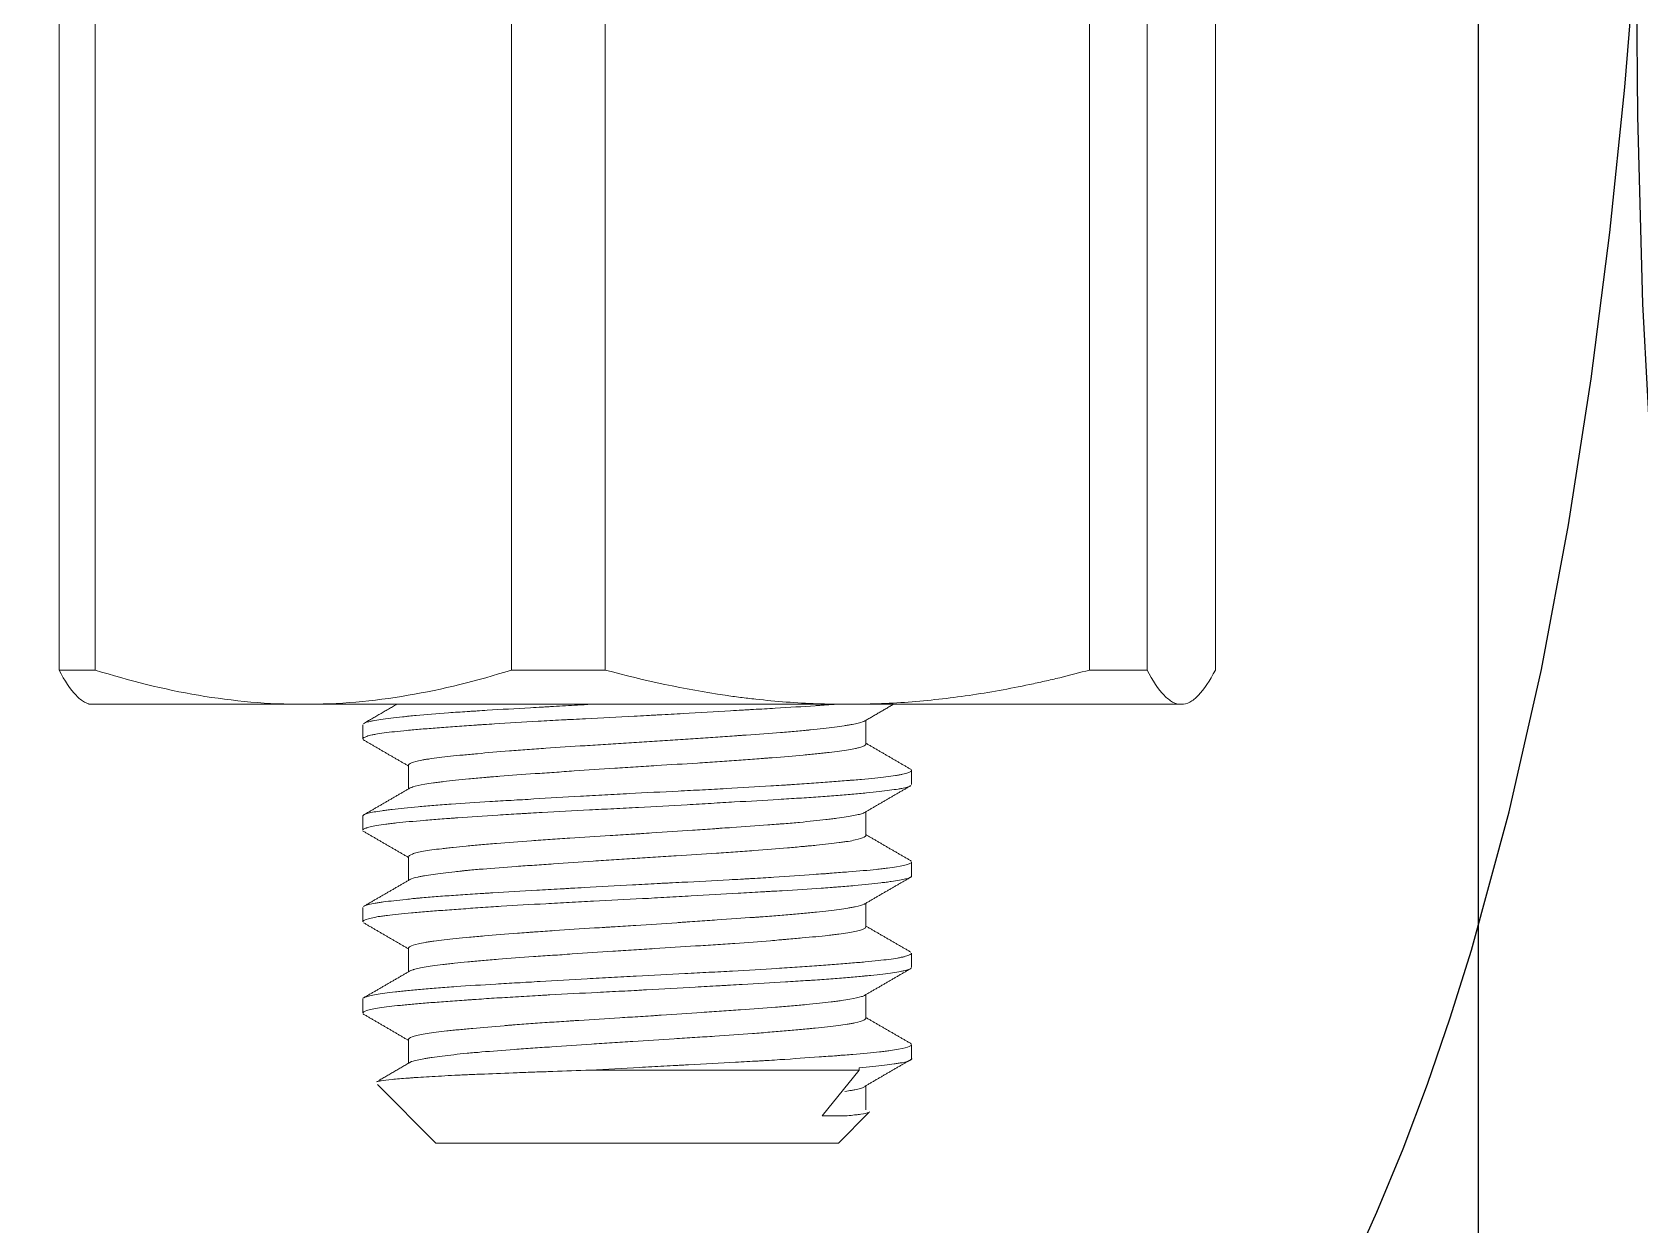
# Model space of a CAD drawing. Header units: millimetres. Extents: x 5401 to 6241, y 1473 to 2067.
# Drawn here: x 5518.83 to 5536.41, y 1649.54 to 1662.59 of the extents above; entities that cross this region are included whole.
import ezdxf

# ---------------------------------------------------------------- set-up
doc = ezdxf.new("R2010")
doc.units = ezdxf.units.MM
doc.linetypes.add('CENTERX2', pattern=[101.6, 63.5, -12.7, 12.7, -12.7])
doc.layers.add('CENTER', color=1, linetype='CENTERX2')

msp = doc.modelspace()

# ---------------------------------------------------------------- linework, layer by layer
for p, q in [((5534.647, 1637.262), (5534.647, 1702.237)), ((5534.647, 1613.237), (5534.647, 1652.812))]:
    msp.add_line(p, q)
at = {"color": 7, "linetype": 'Continuous', "lineweight": 18}
for p, q in [((5519.125, 1655.612), (5519.125, 1674.861)), ((5519.521, 1655.612), (5519.521, 1674.861)), ((5524.072, 1655.612), (5524.072, 1674.861)), ((5525.097, 1655.612), (5525.097, 1674.861)), ((5530.395, 1655.612), (5530.395, 1674.861)), ((5531.023, 1655.612), (5531.023, 1674.861)), ((5531.77, 1655.612), (5531.77, 1674.861)), ((5519.521, 1655.612), (5519.125, 1655.612)), ((5525.097, 1655.612), (5524.072, 1655.612)), ((5531.023, 1655.612), (5530.395, 1655.612)), ((5519.447, 1655.237), (5521.797, 1655.237)), ((5521.797, 1655.237), (5527.746, 1655.237)), ((5527.746, 1655.237), (5531.396, 1655.237)), ((5522.447, 1655.014), (5522.447, 1654.859)), ((5527.947, 1654.803), (5527.947, 1655.061)), ((5522.947, 1654.57), (5522.947, 1654.312)), ((5528.447, 1654.359), (5528.447, 1654.515)), ((5522.447, 1654.014), (5522.447, 1653.859)), ((5527.947, 1653.803), (5527.947, 1654.061)), ((5522.947, 1653.57), (5522.947, 1653.312)), ((5528.447, 1653.359), (5528.447, 1653.514)), ((5522.447, 1653.015), (5522.447, 1652.859)), ((5527.947, 1652.803), (5527.947, 1653.061)), ((5522.947, 1652.57), (5522.947, 1652.312)), ((5528.447, 1652.359), (5528.447, 1652.515)), ((5527.947, 1651.804), (5527.947, 1652.061)), ((5522.447, 1652.014), (5522.447, 1651.859)), ((5522.947, 1651.57), (5522.947, 1651.312)), ((5528.447, 1651.359), (5528.447, 1651.514)), ((5524.937, 1651.237), (5527.875, 1651.237)), ((5527.875, 1651.237), (5527.471, 1650.737)), ((5527.875, 1651.26), (5527.875, 1651.237)), ((5522.606, 1651.079), (5523.247, 1650.437)), ((5527.947, 1650.803), (5527.947, 1651.065)), ((5527.742, 1650.737), (5527.471, 1650.737)), ((5527.647, 1650.437), (5527.981, 1650.771)), ((5523.247, 1650.437), (5527.647, 1650.437))]:
    msp.add_line(p, q, dxfattribs=at)
for points, knots in [([(5519.125, 1655.612), (5519.187, 1655.494), (5519.249, 1655.4), (5519.342, 1655.303), (5519.373, 1655.278), (5519.436, 1655.245), (5519.467, 1655.237), (5519.499, 1655.237)], [0, 0, 0, 0, 0.5, 0.5, 0.75, 0.75, 1, 1, 1, 1]), ([(5521.797, 1655.237), (5521.606, 1655.237), (5521.415, 1655.245), (5521.031, 1655.279), (5520.84, 1655.303), (5520.27, 1655.4), (5519.894, 1655.495), (5519.521, 1655.612)], [0, 0, 0, 0, 0.25, 0.25, 0.5, 0.5, 1, 1, 1, 1]), ([(5524.072, 1655.612), (5523.697, 1655.494), (5523.321, 1655.4), (5522.752, 1655.303), (5522.562, 1655.278), (5522.18, 1655.245), (5521.989, 1655.237), (5521.797, 1655.237)], [0, 0, 0, 0, 0.5, 0.5, 0.75, 0.75, 1, 1, 1, 1]), ([(5527.746, 1655.237), (5527.523, 1655.237), (5527.301, 1655.245), (5526.966, 1655.27), (5526.855, 1655.281), (5526.687, 1655.299), (5526.631, 1655.306), (5526.52, 1655.32), (5526.019, 1655.389), (5525.528, 1655.496), (5525.097, 1655.612)], [0, 0, 0, 0, 0.25, 0.25, 0.375, 0.375, 0.4375, 0.4375, 0.5, 1, 1, 1, 1]), ([(5530.395, 1655.612), (5530.286, 1655.583), (5530.123, 1655.541), (5529.958, 1655.502), (5529.848, 1655.478), (5529.793, 1655.465), (5529.518, 1655.407), (5529.297, 1655.367), (5528.855, 1655.303), (5528.634, 1655.278), (5528.19, 1655.245), (5527.968, 1655.237), (5527.746, 1655.237)], [0, 0, 0, 0, 0.125, 0.1875, 0.1875, 0.25, 0.25, 0.5, 0.5, 0.75, 0.75, 1, 1, 1, 1]), ([(5531.396, 1655.237), (5531.365, 1655.237), (5531.334, 1655.245), (5531.271, 1655.279), (5531.24, 1655.303), (5531.146, 1655.4), (5531.084, 1655.495), (5531.023, 1655.612)], [0, 0, 0, 0, 0.25, 0.25, 0.5, 0.5, 1, 1, 1, 1]), ([(5531.77, 1655.612), (5531.708, 1655.494), (5531.646, 1655.4), (5531.553, 1655.303), (5531.522, 1655.278), (5531.459, 1655.245), (5531.428, 1655.237), (5531.396, 1655.237)], [0, 0, 0, 0, 0.5, 0.5, 0.75, 0.75, 1, 1, 1, 1]), ([(5527.61, 1655.237), (5527.603, 1655.237), (5527.597, 1655.236), (5527.559, 1655.233), (5527.527, 1655.231), (5527.477, 1655.227), (5527.461, 1655.226), (5527.427, 1655.224), (5527.41, 1655.223), (5527.256, 1655.212), (5527.11, 1655.203), (5526.879, 1655.19), (5526.8, 1655.185), (5526.698, 1655.179), (5526.677, 1655.178), (5526.636, 1655.176), (5526.615, 1655.174), (5526.553, 1655.171), (5526.511, 1655.168), (5526.3, 1655.156), (5526.128, 1655.146), (5525.863, 1655.131), (5525.774, 1655.126), (5525.662, 1655.12), (5525.639, 1655.119), (5525.594, 1655.116), (5525.527, 1655.113), (5525.46, 1655.109), (5525.236, 1655.097), (5525.058, 1655.088), (5524.839, 1655.077), (5524.773, 1655.074), (5524.708, 1655.07), (5524.664, 1655.068), (5524.642, 1655.067), (5524.534, 1655.061), (5524.449, 1655.057), (5524.199, 1655.043), (5524.039, 1655.033), (5523.847, 1655.021), (5523.809, 1655.018), (5523.753, 1655.014), (5523.735, 1655.013), (5523.698, 1655.011), (5523.607, 1655.004), (5523.52, 1654.998), (5523.387, 1654.988), (5523.323, 1654.984), (5523.2, 1654.974), (5523.142, 1654.97), (5523.059, 1654.963), (5523.032, 1654.961), (5522.979, 1654.956), (5522.954, 1654.954), (5522.881, 1654.947), (5522.836, 1654.942), (5522.711, 1654.929), (5522.642, 1654.919), (5522.574, 1654.907), (5522.561, 1654.904), (5522.538, 1654.899), (5522.527, 1654.897), (5522.498, 1654.889), (5522.468, 1654.879), (5522.453, 1654.87), (5522.446, 1654.86), (5522.447, 1654.855), (5522.454, 1654.848), (5522.458, 1654.845), (5522.463, 1654.843)], [0, 0, 0, 0, 0.003762, 0.003762, 0.021846, 0.021846, 0.030888, 0.030888, 0.039931, 0.039931, 0.112269, 0.112269, 0.148438, 0.148438, 0.15748, 0.15748, 0.166522, 0.166522, 0.184607, 0.184607, 0.256945, 0.256945, 0.293114, 0.293114, 0.302156, 0.302156, 0.311198, 0.329283, 0.329283, 0.401621, 0.401621, 0.419705, 0.428747, 0.428747, 0.43779, 0.43779, 0.473959, 0.473959, 0.546297, 0.546297, 0.564381, 0.564381, 0.573423, 0.573423, 0.582466, 0.618635, 0.618635, 0.654804, 0.654804, 0.690973, 0.690973, 0.709057, 0.709057, 0.727142, 0.727142, 0.763311, 0.763311, 0.835649, 0.835649, 0.853733, 0.853733, 0.871818, 0.871818, 0.907987, 0.944156, 0.944156, 0.980325, 0.980325, 1, 1, 1, 1]), ([(5522.461, 1655.03), (5522.461, 1655.03), (5522.47, 1655.034), (5522.483, 1655.039), (5522.507, 1655.046), (5522.517, 1655.048), (5522.532, 1655.051), (5522.538, 1655.053), (5522.549, 1655.055), (5522.555, 1655.056), (5522.61, 1655.066), (5522.674, 1655.076), (5522.791, 1655.09), (5522.834, 1655.095), (5522.893, 1655.101), (5522.904, 1655.102), (5522.929, 1655.105), (5522.941, 1655.106), (5522.979, 1655.11), (5523.004, 1655.112), (5523.137, 1655.125), (5523.255, 1655.135), (5523.45, 1655.149), (5523.518, 1655.153), (5523.607, 1655.159), (5523.625, 1655.16), (5523.661, 1655.162), (5523.715, 1655.166), (5523.771, 1655.169), (5523.958, 1655.181), (5524.116, 1655.19), (5524.322, 1655.202), (5524.384, 1655.205), (5524.448, 1655.209), (5524.49, 1655.211), (5524.512, 1655.212), (5524.619, 1655.219), (5524.706, 1655.224), (5524.844, 1655.231), (5524.894, 1655.234), (5524.945, 1655.237)], [0, 0, 0, 0, 0.001094, 0.069625, 0.069625, 0.103891, 0.103891, 0.121023, 0.121023, 0.138156, 0.138156, 0.275218, 0.275218, 0.343748, 0.343748, 0.360881, 0.360881, 0.378014, 0.378014, 0.412279, 0.412279, 0.549341, 0.549341, 0.617872, 0.617872, 0.635004, 0.635004, 0.652137, 0.686403, 0.686403, 0.823464, 0.823464, 0.85773, 0.874862, 0.874862, 0.891995, 0.891995, 0.960526, 0.960526, 1, 1, 1, 1]), ([(5527.937, 1655.055), (5527.931, 1655.051), (5527.923, 1655.048), (5527.888, 1655.035), (5527.849, 1655.026), (5527.785, 1655.014), (5527.771, 1655.011), (5527.749, 1655.008), (5527.741, 1655.007), (5527.726, 1655.004), (5527.718, 1655.003), (5527.678, 1654.997), (5527.643, 1654.992), (5527.528, 1654.977), (5527.441, 1654.967), (5527.329, 1654.956), (5527.317, 1654.955), (5527.291, 1654.952), (5527.278, 1654.951), (5527.239, 1654.947), (5527.212, 1654.945), (5527.13, 1654.938), (5527.074, 1654.933), (5526.898, 1654.919), (5526.772, 1654.91), (5526.622, 1654.899), (5526.605, 1654.898), (5526.571, 1654.896), (5526.52, 1654.892), (5526.468, 1654.889), (5526.364, 1654.881), (5526.223, 1654.872), (5526.078, 1654.862), (5525.967, 1654.854), (5525.93, 1654.852), (5525.855, 1654.847), (5525.817, 1654.844), (5525.704, 1654.837), (5525.629, 1654.832), (5525.478, 1654.822), (5525.403, 1654.817), (5525.252, 1654.808), (5525.177, 1654.803), (5525.065, 1654.796), (5525.027, 1654.794), (5524.952, 1654.789), (5524.915, 1654.787), (5524.73, 1654.775), (5524.587, 1654.766), (5524.38, 1654.751), (5524.312, 1654.747), (5524.212, 1654.739), (5524.179, 1654.737), (5524.114, 1654.732), (5524.082, 1654.729), (5523.925, 1654.717), (5523.808, 1654.707), (5523.646, 1654.692), (5523.594, 1654.687), (5523.495, 1654.678), (5523.449, 1654.673), (5523.318, 1654.659), (5523.243, 1654.65), (5523.163, 1654.638), (5523.148, 1654.636), (5523.119, 1654.631), (5523.106, 1654.629), (5523.067, 1654.621), (5523.045, 1654.616), (5522.989, 1654.601), (5522.964, 1654.591), (5522.951, 1654.579), (5522.949, 1654.576), (5522.948, 1654.573), (5522.948, 1654.572), (5522.947, 1654.571)], [0, 0, 0, 0, 0.02433, 0.02433, 0.083967, 0.083967, 0.098877, 0.098877, 0.106331, 0.106331, 0.113786, 0.113786, 0.143605, 0.143605, 0.203242, 0.203242, 0.210696, 0.210696, 0.218151, 0.218151, 0.23306, 0.23306, 0.262879, 0.262879, 0.322516, 0.322516, 0.329971, 0.329971, 0.337426, 0.352335, 0.352335, 0.382154, 0.411972, 0.411972, 0.426882, 0.426882, 0.441791, 0.441791, 0.47161, 0.47161, 0.501428, 0.501428, 0.531247, 0.531247, 0.546156, 0.546156, 0.561065, 0.561065, 0.620703, 0.620703, 0.650521, 0.650521, 0.665431, 0.665431, 0.68034, 0.68034, 0.739977, 0.739977, 0.769796, 0.769796, 0.799614, 0.799614, 0.859252, 0.859252, 0.874161, 0.874161, 0.88907, 0.88907, 0.918889, 0.918889, 0.978526, 0.978526, 0.993436, 0.993436, 1, 1, 1, 1]), ([(5522.962, 1654.321), (5522.966, 1654.323), (5522.971, 1654.325), (5522.979, 1654.328), (5522.982, 1654.329), (5522.989, 1654.332), (5522.992, 1654.333), (5523.026, 1654.343), (5523.069, 1654.353), (5523.153, 1654.367), (5523.192, 1654.373), (5523.236, 1654.379), (5523.254, 1654.382), (5523.264, 1654.383), (5523.292, 1654.387), (5523.312, 1654.389), (5523.413, 1654.402), (5523.505, 1654.412), (5523.658, 1654.426), (5523.712, 1654.431), (5523.783, 1654.437), (5523.798, 1654.438), (5523.827, 1654.441), (5523.87, 1654.444), (5523.915, 1654.448), (5524.067, 1654.46), (5524.195, 1654.469), (5524.365, 1654.481), (5524.4, 1654.483), (5524.469, 1654.488), (5524.505, 1654.49), (5524.612, 1654.498), (5524.684, 1654.503), (5524.902, 1654.517), (5525.05, 1654.528), (5525.24, 1654.54), (5525.278, 1654.543), (5525.354, 1654.548), (5525.393, 1654.55), (5525.507, 1654.557), (5525.583, 1654.562), (5525.809, 1654.576), (5525.958, 1654.585), (5526.142, 1654.597), (5526.179, 1654.599), (5526.252, 1654.604), (5526.288, 1654.606), (5526.394, 1654.614), (5526.533, 1654.623), (5526.667, 1654.633), (5526.764, 1654.64), (5526.812, 1654.644), (5526.86, 1654.648), (5526.891, 1654.651), (5526.907, 1654.652), (5527.046, 1654.663), (5527.159, 1654.673), (5527.315, 1654.687), (5527.365, 1654.692), (5527.435, 1654.699), (5527.458, 1654.701), (5527.492, 1654.705), (5527.503, 1654.706), (5527.524, 1654.708), (5527.535, 1654.71), (5527.628, 1654.72), (5527.699, 1654.73), (5527.786, 1654.744), (5527.818, 1654.75), (5527.845, 1654.756), (5527.856, 1654.759), (5527.861, 1654.76), (5527.875, 1654.764), (5527.884, 1654.766), (5527.924, 1654.779), (5527.942, 1654.789), (5527.947, 1654.801), (5527.948, 1654.803), (5527.947, 1654.805)], [0, 0, 0, 0, 0.013796, 0.013796, 0.021293, 0.021293, 0.028791, 0.028791, 0.088772, 0.088772, 0.118762, 0.12626, 0.12626, 0.133758, 0.133758, 0.148753, 0.148753, 0.208734, 0.208734, 0.238724, 0.238724, 0.246222, 0.246222, 0.253719, 0.268714, 0.268714, 0.328695, 0.328695, 0.343691, 0.343691, 0.358686, 0.358686, 0.388676, 0.388676, 0.448657, 0.448657, 0.463652, 0.463652, 0.478648, 0.478648, 0.508638, 0.508638, 0.568619, 0.568619, 0.583614, 0.583614, 0.598609, 0.598609, 0.6286, 0.65859, 0.65859, 0.673585, 0.681083, 0.681083, 0.688581, 0.688581, 0.748561, 0.748561, 0.778552, 0.778552, 0.793547, 0.793547, 0.801045, 0.801045, 0.808542, 0.808542, 0.868523, 0.868523, 0.898514, 0.906011, 0.906011, 0.913509, 0.913509, 0.928504, 0.928504, 0.988485, 0.988485, 1, 1, 1, 1]), ([(5522.447, 1654.015), (5522.448, 1654.016), (5522.448, 1654.017), (5522.449, 1654.02), (5522.452, 1654.024), (5522.457, 1654.027), (5522.461, 1654.03), (5522.463, 1654.031), (5522.485, 1654.041), (5522.52, 1654.05), (5522.596, 1654.064), (5522.625, 1654.068), (5522.675, 1654.075), (5522.693, 1654.078), (5522.729, 1654.082), (5522.749, 1654.085), (5522.85, 1654.097), (5522.945, 1654.107), (5523.106, 1654.122), (5523.163, 1654.127), (5523.253, 1654.134), (5523.285, 1654.136), (5523.348, 1654.141), (5523.381, 1654.144), (5523.546, 1654.155), (5523.687, 1654.164), (5523.913, 1654.178), (5523.991, 1654.182), (5524.111, 1654.189), (5524.152, 1654.192), (5524.234, 1654.196), (5524.275, 1654.199), (5524.482, 1654.211), (5524.653, 1654.221), (5524.915, 1654.236), (5525.004, 1654.241), (5525.183, 1654.251), (5525.273, 1654.256), (5525.541, 1654.27), (5525.719, 1654.279), (5525.941, 1654.29), (5525.985, 1654.293), (5526.073, 1654.297), (5526.118, 1654.299), (5526.249, 1654.306), (5526.335, 1654.311), (5526.589, 1654.325), (5526.752, 1654.334), (5526.948, 1654.346), (5526.986, 1654.349), (5527.044, 1654.353), (5527.063, 1654.354), (5527.101, 1654.356), (5527.195, 1654.363), (5527.356, 1654.374), (5527.488, 1654.384), (5527.615, 1654.393), (5527.676, 1654.398), (5527.749, 1654.403), (5527.764, 1654.405), (5527.792, 1654.407), (5527.806, 1654.408), (5527.848, 1654.411), (5527.874, 1654.414), (5527.952, 1654.421), (5528, 1654.425), (5528.134, 1654.439), (5528.209, 1654.448), (5528.278, 1654.459), (5528.285, 1654.46), (5528.3, 1654.463), (5528.32, 1654.466), (5528.339, 1654.47), (5528.373, 1654.478), (5528.41, 1654.488), (5528.432, 1654.498), (5528.442, 1654.505), (5528.446, 1654.509), (5528.447, 1654.512), (5528.448, 1654.515), (5528.448, 1654.516), (5528.446, 1654.522), (5528.44, 1654.527), (5528.43, 1654.532)], [0, 0, 0, 0, 0.005079, 0.005079, 0.018882, 0.025783, 0.025783, 0.032685, 0.032685, 0.087897, 0.087897, 0.115503, 0.115503, 0.129306, 0.129306, 0.143109, 0.143109, 0.198321, 0.198321, 0.225927, 0.225927, 0.23973, 0.23973, 0.253533, 0.253533, 0.308745, 0.308745, 0.336351, 0.336351, 0.350154, 0.350154, 0.363957, 0.363957, 0.419169, 0.419169, 0.446775, 0.446775, 0.474381, 0.474381, 0.529593, 0.529593, 0.543396, 0.543396, 0.557199, 0.557199, 0.584805, 0.584805, 0.640018, 0.640018, 0.653821, 0.653821, 0.660722, 0.660722, 0.667624, 0.69523, 0.722836, 0.722836, 0.750442, 0.750442, 0.757343, 0.757343, 0.764245, 0.764245, 0.778048, 0.778048, 0.805654, 0.805654, 0.860866, 0.860866, 0.867767, 0.867767, 0.874669, 0.888472, 0.888472, 0.916078, 0.943684, 0.943684, 0.957487, 0.964388, 0.964388, 0.97129, 0.97129, 1, 1, 1, 1]), ([(5528.434, 1654.344), (5528.431, 1654.342), (5528.416, 1654.335), (5528.393, 1654.329), (5528.363, 1654.322), (5528.352, 1654.32), (5528.328, 1654.315), (5528.315, 1654.313), (5528.246, 1654.301), (5528.176, 1654.292), (5528.05, 1654.277), (5528.004, 1654.273), (5527.93, 1654.265), (5527.904, 1654.263), (5527.851, 1654.258), (5527.824, 1654.255), (5527.74, 1654.248), (5527.682, 1654.243), (5527.559, 1654.233), (5527.494, 1654.228), (5527.36, 1654.219), (5527.291, 1654.215), (5527.181, 1654.208), (5527.144, 1654.206), (5527.069, 1654.201), (5527.031, 1654.199), (5526.839, 1654.187), (5526.679, 1654.178), (5526.428, 1654.164), (5526.343, 1654.159), (5526.212, 1654.151), (5526.169, 1654.149), (5526.081, 1654.144), (5526.037, 1654.141), (5525.817, 1654.129), (5525.64, 1654.119), (5525.416, 1654.107), (5525.371, 1654.104), (5525.281, 1654.1), (5525.236, 1654.097), (5525.101, 1654.091), (5525.013, 1654.086), (5524.749, 1654.073), (5524.577, 1654.064), (5524.366, 1654.052), (5524.324, 1654.05), (5524.262, 1654.046), (5524.241, 1654.045), (5524.2, 1654.042), (5524.098, 1654.036), (5523.999, 1654.03), (5523.769, 1654.016), (5523.624, 1654.006), (5523.47, 1653.995), (5523.453, 1653.993), (5523.42, 1653.991), (5523.403, 1653.99), (5523.354, 1653.986), (5523.322, 1653.984), (5523.229, 1653.977), (5523.17, 1653.972), (5523.002, 1653.958), (5522.902, 1653.949), (5522.805, 1653.939), (5522.794, 1653.938), (5522.773, 1653.935), (5522.743, 1653.932), (5522.715, 1653.928), (5522.661, 1653.921), (5522.597, 1653.912), (5522.548, 1653.902), (5522.518, 1653.894), (5522.504, 1653.891), (5522.492, 1653.887), (5522.484, 1653.884), (5522.481, 1653.883), (5522.465, 1653.877), (5522.456, 1653.872), (5522.449, 1653.864), (5522.448, 1653.862), (5522.448, 1653.859)], [0, 0, 0, 0, 0.013183, 0.042608, 0.042608, 0.057321, 0.057321, 0.072034, 0.072034, 0.130885, 0.130885, 0.160311, 0.160311, 0.175023, 0.175023, 0.189736, 0.189736, 0.219162, 0.219162, 0.248587, 0.248587, 0.278013, 0.278013, 0.292726, 0.292726, 0.307438, 0.307438, 0.36629, 0.36629, 0.395715, 0.395715, 0.410428, 0.410428, 0.425141, 0.425141, 0.483992, 0.483992, 0.498705, 0.498705, 0.513418, 0.513418, 0.542843, 0.542843, 0.601694, 0.601694, 0.616407, 0.616407, 0.623763, 0.623763, 0.63112, 0.660545, 0.660545, 0.719397, 0.719397, 0.726753, 0.726753, 0.734109, 0.734109, 0.748822, 0.748822, 0.778248, 0.778248, 0.837099, 0.837099, 0.844455, 0.844455, 0.851812, 0.866524, 0.866524, 0.89595, 0.925376, 0.925376, 0.940088, 0.947445, 0.947445, 0.954801, 0.954801, 0.984227, 0.984227, 1, 1, 1, 1]), ([(5527.932, 1654.052), (5527.929, 1654.051), (5527.925, 1654.049), (5527.916, 1654.045), (5527.909, 1654.043), (5527.895, 1654.038), (5527.887, 1654.036), (5527.842, 1654.024), (5527.793, 1654.015), (5527.702, 1654), (5527.668, 1653.995), (5527.612, 1653.988), (5527.593, 1653.986), (5527.553, 1653.981), (5527.532, 1653.978), (5527.425, 1653.966), (5527.329, 1653.956), (5527.17, 1653.941), (5527.114, 1653.936), (5527.041, 1653.93), (5527.027, 1653.929), (5526.997, 1653.927), (5526.952, 1653.923), (5526.906, 1653.92), (5526.751, 1653.908), (5526.62, 1653.899), (5526.448, 1653.887), (5526.396, 1653.884), (5526.343, 1653.88), (5526.307, 1653.877), (5526.289, 1653.876), (5526.199, 1653.87), (5526.126, 1653.865), (5525.907, 1653.85), (5525.758, 1653.84), (5525.569, 1653.828), (5525.531, 1653.825), (5525.474, 1653.822), (5525.455, 1653.82), (5525.417, 1653.818), (5525.398, 1653.817), (5525.303, 1653.811), (5525.228, 1653.806), (5525.003, 1653.792), (5524.856, 1653.783), (5524.674, 1653.771), (5524.638, 1653.769), (5524.566, 1653.764), (5524.531, 1653.762), (5524.426, 1653.755), (5524.357, 1653.75), (5524.157, 1653.735), (5524.03, 1653.725), (5523.88, 1653.713), (5523.85, 1653.71), (5523.793, 1653.705), (5523.764, 1653.703), (5523.682, 1653.695), (5523.629, 1653.691), (5523.529, 1653.681), (5523.482, 1653.677), (5523.414, 1653.67), (5523.392, 1653.667), (5523.35, 1653.663), (5523.329, 1653.66), (5523.231, 1653.649), (5523.165, 1653.639), (5523.084, 1653.625), (5523.061, 1653.62), (5523.03, 1653.612), (5523.021, 1653.61), (5523.003, 1653.605), (5522.996, 1653.602), (5522.962, 1653.59), (5522.948, 1653.58), (5522.947, 1653.57)], [0, 0, 0, 0, 0.011275, 0.011275, 0.026271, 0.026271, 0.041266, 0.041266, 0.101247, 0.101247, 0.131237, 0.131237, 0.146232, 0.146232, 0.161227, 0.161227, 0.221208, 0.221208, 0.251199, 0.251199, 0.258696, 0.258696, 0.266194, 0.281189, 0.281189, 0.34117, 0.34117, 0.356165, 0.363663, 0.363663, 0.37116, 0.37116, 0.401151, 0.401151, 0.461131, 0.461131, 0.476127, 0.476127, 0.483624, 0.483624, 0.491122, 0.491122, 0.521112, 0.521112, 0.581093, 0.581093, 0.596088, 0.596088, 0.611083, 0.611083, 0.641074, 0.641074, 0.701055, 0.701055, 0.71605, 0.71605, 0.731045, 0.731045, 0.761035, 0.761035, 0.791026, 0.791026, 0.806021, 0.806021, 0.821016, 0.821016, 0.880997, 0.880997, 0.910987, 0.910987, 0.925983, 0.925983, 0.940978, 0.940978, 1, 1, 1, 1]), ([(5522.965, 1653.322), (5522.981, 1653.331), (5523.009, 1653.339), (5523.058, 1653.35), (5523.075, 1653.353), (5523.095, 1653.357), (5523.108, 1653.359), (5523.115, 1653.36), (5523.15, 1653.366), (5523.181, 1653.371), (5523.283, 1653.386), (5523.363, 1653.396), (5523.478, 1653.408), (5523.502, 1653.411), (5523.538, 1653.415), (5523.551, 1653.416), (5523.576, 1653.419), (5523.589, 1653.42), (5523.653, 1653.426), (5523.706, 1653.431), (5523.874, 1653.445), (5523.995, 1653.454), (5524.157, 1653.466), (5524.19, 1653.468), (5524.256, 1653.473), (5524.29, 1653.475), (5524.392, 1653.482), (5524.461, 1653.487), (5524.672, 1653.502), (5524.817, 1653.512), (5525.043, 1653.527), (5525.118, 1653.532), (5525.269, 1653.542), (5525.344, 1653.547), (5525.496, 1653.557), (5525.571, 1653.561), (5525.685, 1653.569), (5525.723, 1653.571), (5525.799, 1653.576), (5525.837, 1653.578), (5526.025, 1653.589), (5526.171, 1653.599), (5526.384, 1653.613), (5526.454, 1653.618), (5526.557, 1653.625), (5526.591, 1653.627), (5526.659, 1653.632), (5526.692, 1653.635), (5526.855, 1653.647), (5526.978, 1653.657), (5527.149, 1653.672), (5527.204, 1653.677), (5527.27, 1653.683), (5527.283, 1653.684), (5527.309, 1653.687), (5527.347, 1653.69), (5527.383, 1653.694), (5527.501, 1653.706), (5527.584, 1653.715), (5527.673, 1653.727), (5527.698, 1653.73), (5527.722, 1653.734), (5527.738, 1653.736), (5527.746, 1653.737), (5527.783, 1653.743), (5527.809, 1653.748), (5527.877, 1653.763), (5527.909, 1653.773), (5527.933, 1653.786), (5527.937, 1653.788), (5527.943, 1653.793), (5527.945, 1653.796), (5527.947, 1653.8), (5527.948, 1653.802), (5527.947, 1653.804)], [0, 0, 0, 0, 0.054913, 0.054913, 0.069966, 0.077492, 0.077492, 0.085019, 0.085019, 0.115125, 0.115125, 0.175337, 0.175337, 0.190389, 0.190389, 0.197916, 0.197916, 0.205442, 0.205442, 0.235548, 0.235548, 0.29576, 0.29576, 0.310813, 0.310813, 0.325866, 0.325866, 0.355972, 0.355972, 0.416184, 0.416184, 0.44629, 0.44629, 0.476396, 0.476396, 0.506502, 0.506502, 0.521555, 0.521555, 0.536608, 0.536608, 0.59682, 0.59682, 0.626926, 0.626926, 0.641979, 0.641979, 0.657031, 0.657031, 0.717243, 0.717243, 0.747349, 0.747349, 0.754876, 0.754876, 0.762402, 0.777455, 0.777455, 0.837667, 0.837667, 0.85272, 0.860247, 0.860247, 0.867773, 0.867773, 0.897879, 0.897879, 0.958091, 0.958091, 0.973144, 0.973144, 0.988197, 0.988197, 1, 1, 1, 1]), ([(5522.464, 1653.031), (5522.466, 1653.032), (5522.468, 1653.033), (5522.491, 1653.043), (5522.528, 1653.052), (5522.595, 1653.063), (5522.609, 1653.066), (5522.64, 1653.07), (5522.656, 1653.073), (5522.707, 1653.08), (5522.782, 1653.089), (5522.872, 1653.099), (5522.944, 1653.106), (5522.982, 1653.11), (5523.021, 1653.114), (5523.048, 1653.116), (5523.062, 1653.118), (5523.131, 1653.124), (5523.189, 1653.129), (5523.31, 1653.138), (5523.374, 1653.143), (5523.506, 1653.152), (5523.575, 1653.157), (5523.683, 1653.164), (5523.72, 1653.166), (5523.776, 1653.169), (5523.794, 1653.171), (5523.832, 1653.173), (5523.851, 1653.174), (5524.024, 1653.184), (5524.183, 1653.194), (5524.432, 1653.208), (5524.517, 1653.213), (5524.625, 1653.219), (5524.647, 1653.22), (5524.69, 1653.223), (5524.712, 1653.224), (5524.778, 1653.228), (5524.822, 1653.23), (5525.042, 1653.243), (5525.219, 1653.253), (5525.487, 1653.267), (5525.577, 1653.272), (5525.689, 1653.278), (5525.712, 1653.279), (5525.757, 1653.281), (5525.824, 1653.284), (5525.891, 1653.288), (5526.112, 1653.299), (5526.284, 1653.308), (5526.495, 1653.32), (5526.558, 1653.323), (5526.62, 1653.327), (5526.662, 1653.329), (5526.682, 1653.33), (5526.785, 1653.336), (5526.865, 1653.341), (5527.097, 1653.356), (5527.243, 1653.366), (5527.415, 1653.378), (5527.448, 1653.381), (5527.498, 1653.384), (5527.515, 1653.385), (5527.547, 1653.388), (5527.627, 1653.394), (5527.702, 1653.4), (5527.873, 1653.413), (5527.974, 1653.422), (5528.084, 1653.434), (5528.106, 1653.436), (5528.146, 1653.441), (5528.166, 1653.443), (5528.221, 1653.45), (5528.254, 1653.455), (5528.341, 1653.47), (5528.384, 1653.48), (5528.419, 1653.492), (5528.425, 1653.495), (5528.435, 1653.5), (5528.439, 1653.502), (5528.446, 1653.508), (5528.448, 1653.512), (5528.447, 1653.515)], [0, 0, 0, 0, 0.005188, 0.005188, 0.06415, 0.06415, 0.078891, 0.078891, 0.093632, 0.093632, 0.123113, 0.152594, 0.152594, 0.167334, 0.174705, 0.174705, 0.182075, 0.182075, 0.211556, 0.211556, 0.241037, 0.241037, 0.270518, 0.270518, 0.285259, 0.285259, 0.292629, 0.292629, 0.299999, 0.299999, 0.358961, 0.358961, 0.388443, 0.388443, 0.395813, 0.395813, 0.403183, 0.403183, 0.417924, 0.417924, 0.476886, 0.476886, 0.506367, 0.506367, 0.513737, 0.513737, 0.521107, 0.535848, 0.535848, 0.59481, 0.59481, 0.609551, 0.616921, 0.616921, 0.624291, 0.624291, 0.653772, 0.653772, 0.712735, 0.712735, 0.727475, 0.727475, 0.734845, 0.734845, 0.742216, 0.771697, 0.771697, 0.830659, 0.830659, 0.8454, 0.8454, 0.86014, 0.86014, 0.889621, 0.889621, 0.948583, 0.948583, 0.963324, 0.963324, 0.978065, 0.978065, 1, 1, 1, 1]), ([(5528.447, 1653.359), (5528.447, 1653.357), (5528.447, 1653.355), (5528.445, 1653.352), (5528.443, 1653.349), (5528.438, 1653.346), (5528.436, 1653.345), (5528.431, 1653.342), (5528.429, 1653.341), (5528.405, 1653.331), (5528.368, 1653.322), (5528.289, 1653.308), (5528.259, 1653.304), (5528.217, 1653.298), (5528.208, 1653.297), (5528.19, 1653.294), (5528.181, 1653.293), (5528.152, 1653.289), (5528.132, 1653.287), (5528.029, 1653.275), (5527.933, 1653.265), (5527.77, 1653.25), (5527.712, 1653.245), (5527.636, 1653.239), (5527.62, 1653.238), (5527.589, 1653.235), (5527.541, 1653.232), (5527.492, 1653.228), (5527.326, 1653.217), (5527.184, 1653.208), (5526.994, 1653.196), (5526.936, 1653.193), (5526.877, 1653.19), (5526.837, 1653.187), (5526.817, 1653.186), (5526.716, 1653.18), (5526.634, 1653.175), (5526.385, 1653.161), (5526.214, 1653.151), (5525.995, 1653.139), (5525.95, 1653.136), (5525.861, 1653.131), (5525.816, 1653.129), (5525.682, 1653.121), (5525.593, 1653.116), (5525.325, 1653.102), (5525.147, 1653.093), (5524.925, 1653.082), (5524.881, 1653.079), (5524.793, 1653.075), (5524.749, 1653.073), (5524.618, 1653.066), (5524.533, 1653.061), (5524.28, 1653.047), (5524.118, 1653.038), (5523.922, 1653.026), (5523.884, 1653.023), (5523.807, 1653.018), (5523.77, 1653.016), (5523.66, 1653.008), (5523.518, 1652.998), (5523.386, 1652.988), (5523.26, 1652.979), (5523.2, 1652.974), (5523.113, 1652.967), (5523.085, 1652.965), (5523.031, 1652.961), (5523.004, 1652.958), (5522.928, 1652.952), (5522.833, 1652.942), (5522.752, 1652.933), (5522.697, 1652.926), (5522.679, 1652.924), (5522.646, 1652.919), (5522.63, 1652.917), (5522.556, 1652.904), (5522.512, 1652.894), (5522.47, 1652.879), (5522.46, 1652.874), (5522.451, 1652.867), (5522.449, 1652.865), (5522.448, 1652.861), (5522.447, 1652.86), (5522.447, 1652.859)], [0, 0, 0, 0, 0.009353, 0.009353, 0.023609, 0.023609, 0.030737, 0.030737, 0.037865, 0.037865, 0.094891, 0.094891, 0.123404, 0.123404, 0.130532, 0.130532, 0.13766, 0.13766, 0.151917, 0.151917, 0.208942, 0.208942, 0.237455, 0.237455, 0.244583, 0.244583, 0.251711, 0.265968, 0.265968, 0.322993, 0.322993, 0.337249, 0.344378, 0.344378, 0.351506, 0.351506, 0.380019, 0.380019, 0.437044, 0.437044, 0.4513, 0.4513, 0.465557, 0.465557, 0.49407, 0.49407, 0.551095, 0.551095, 0.565352, 0.565352, 0.579608, 0.579608, 0.608121, 0.608121, 0.665146, 0.665146, 0.679403, 0.679403, 0.693659, 0.693659, 0.722172, 0.750684, 0.750684, 0.779197, 0.779197, 0.793454, 0.793454, 0.80771, 0.80771, 0.836223, 0.864736, 0.864736, 0.878992, 0.878992, 0.893248, 0.893248, 0.950274, 0.950274, 0.978787, 0.978787, 0.993043, 0.993043, 1, 1, 1, 1]), ([(5527.933, 1653.053), (5527.931, 1653.052), (5527.93, 1653.051), (5527.909, 1653.041), (5527.877, 1653.032), (5527.82, 1653.02), (5527.807, 1653.018), (5527.781, 1653.013), (5527.767, 1653.011), (5527.723, 1653.004), (5527.691, 1652.999), (5527.585, 1652.984), (5527.502, 1652.974), (5527.384, 1652.962), (5527.36, 1652.959), (5527.31, 1652.954), (5527.285, 1652.952), (5527.206, 1652.944), (5527.152, 1652.94), (5527.039, 1652.93), (5526.98, 1652.926), (5526.888, 1652.919), (5526.842, 1652.915), (5526.794, 1652.912), (5526.761, 1652.909), (5526.745, 1652.908), (5526.598, 1652.898), (5526.462, 1652.888), (5526.25, 1652.874), (5526.178, 1652.869), (5526.069, 1652.861), (5526.032, 1652.859), (5525.976, 1652.855), (5525.957, 1652.854), (5525.92, 1652.851), (5525.901, 1652.85), (5525.733, 1652.838), (5525.583, 1652.828), (5525.357, 1652.814), (5525.262, 1652.808), (5525.168, 1652.802), (5525.13, 1652.8), (5525.111, 1652.799), (5525.054, 1652.795), (5525.017, 1652.793), (5524.831, 1652.782), (5524.686, 1652.772), (5524.475, 1652.758), (5524.406, 1652.753), (5524.32, 1652.747), (5524.303, 1652.746), (5524.27, 1652.743), (5524.219, 1652.74), (5524.17, 1652.736), (5524.009, 1652.724), (5523.889, 1652.714), (5523.748, 1652.701), (5523.721, 1652.699), (5523.666, 1652.694), (5523.64, 1652.692), (5523.562, 1652.684), (5523.513, 1652.68), (5523.375, 1652.666), (5523.294, 1652.657), (5523.208, 1652.645), (5523.191, 1652.643), (5523.159, 1652.638), (5523.144, 1652.635), (5523.101, 1652.628), (5523.076, 1652.623), (5523.011, 1652.608), (5522.98, 1652.598), (5522.959, 1652.586), (5522.956, 1652.583), (5522.951, 1652.578), (5522.949, 1652.576), (5522.948, 1652.572), (5522.947, 1652.571), (5522.947, 1652.57)], [0, 0, 0, 0, 0.005745, 0.005745, 0.065611, 0.065611, 0.080577, 0.080577, 0.095543, 0.095543, 0.125476, 0.125476, 0.185342, 0.185342, 0.200308, 0.200308, 0.215275, 0.215275, 0.245208, 0.245208, 0.275141, 0.275141, 0.290107, 0.29759, 0.29759, 0.305073, 0.305073, 0.364939, 0.364939, 0.394872, 0.394872, 0.409838, 0.409838, 0.417322, 0.417322, 0.424805, 0.424805, 0.484671, 0.484671, 0.514603, 0.522087, 0.522087, 0.52957, 0.52957, 0.544536, 0.544536, 0.604402, 0.604402, 0.634335, 0.634335, 0.641818, 0.641818, 0.649301, 0.664268, 0.664268, 0.724133, 0.724133, 0.7391, 0.7391, 0.754066, 0.754066, 0.783999, 0.783999, 0.843865, 0.843865, 0.858831, 0.858831, 0.873798, 0.873798, 0.903731, 0.903731, 0.963596, 0.963596, 0.978563, 0.978563, 0.993529, 0.993529, 1, 1, 1, 1]), ([(5522.959, 1652.319), (5522.967, 1652.324), (5522.978, 1652.328), (5522.996, 1652.334), (5522.999, 1652.335), (5523.007, 1652.337), (5523.012, 1652.339), (5523.025, 1652.342), (5523.035, 1652.345), (5523.066, 1652.352), (5523.091, 1652.356), (5523.173, 1652.37), (5523.24, 1652.38), (5523.331, 1652.392), (5523.341, 1652.393), (5523.362, 1652.395), (5523.394, 1652.399), (5523.427, 1652.403), (5523.495, 1652.41), (5523.544, 1652.415), (5523.645, 1652.425), (5523.698, 1652.43), (5523.782, 1652.437), (5523.811, 1652.44), (5523.869, 1652.444), (5523.899, 1652.447), (5524.051, 1652.458), (5524.179, 1652.468), (5524.381, 1652.482), (5524.45, 1652.487), (5524.556, 1652.494), (5524.592, 1652.496), (5524.665, 1652.501), (5524.701, 1652.504), (5524.884, 1652.516), (5525.032, 1652.526), (5525.258, 1652.541), (5525.333, 1652.546), (5525.448, 1652.554), (5525.486, 1652.556), (5525.563, 1652.561), (5525.601, 1652.563), (5525.79, 1652.575), (5525.939, 1652.584), (5526.122, 1652.596), (5526.159, 1652.598), (5526.232, 1652.603), (5526.268, 1652.605), (5526.376, 1652.612), (5526.446, 1652.617), (5526.652, 1652.632), (5526.782, 1652.642), (5526.936, 1652.654), (5526.967, 1652.657), (5527.012, 1652.661), (5527.027, 1652.662), (5527.056, 1652.664), (5527.071, 1652.666), (5527.143, 1652.672), (5527.198, 1652.677), (5527.355, 1652.691), (5527.45, 1652.7), (5527.544, 1652.711), (5527.555, 1652.712), (5527.575, 1652.714), (5527.585, 1652.715), (5527.614, 1652.719), (5527.633, 1652.721), (5527.687, 1652.728), (5527.72, 1652.733), (5527.808, 1652.748), (5527.855, 1652.757), (5527.896, 1652.77), (5527.904, 1652.773), (5527.917, 1652.778), (5527.922, 1652.78), (5527.937, 1652.788), (5527.943, 1652.793), (5527.947, 1652.8), (5527.948, 1652.802), (5527.947, 1652.805)], [0, 0, 0, 0, 0.030115, 0.030115, 0.037584, 0.037584, 0.045053, 0.045053, 0.059991, 0.059991, 0.089867, 0.089867, 0.149618, 0.149618, 0.157087, 0.157087, 0.164556, 0.179494, 0.179494, 0.20937, 0.20937, 0.239245, 0.239245, 0.254183, 0.254183, 0.269121, 0.269121, 0.328872, 0.328872, 0.358748, 0.358748, 0.373686, 0.373686, 0.388624, 0.388624, 0.448375, 0.448375, 0.478251, 0.478251, 0.493189, 0.493189, 0.508127, 0.508127, 0.567878, 0.567878, 0.582816, 0.582816, 0.597754, 0.597754, 0.62763, 0.62763, 0.687381, 0.687381, 0.702319, 0.702319, 0.709788, 0.709788, 0.717257, 0.717257, 0.747132, 0.747132, 0.806884, 0.806884, 0.814353, 0.814353, 0.821822, 0.821822, 0.83676, 0.83676, 0.866635, 0.866635, 0.926387, 0.926387, 0.941325, 0.941325, 0.956262, 0.956262, 0.986138, 0.986138, 1, 1, 1, 1]), ([(5522.457, 1652.028), (5522.462, 1652.03), (5522.467, 1652.033), (5522.477, 1652.037), (5522.48, 1652.038), (5522.487, 1652.04), (5522.491, 1652.041), (5522.503, 1652.045), (5522.512, 1652.047), (5522.542, 1652.054), (5522.566, 1652.058), (5522.648, 1652.072), (5522.718, 1652.081), (5522.814, 1652.092), (5522.825, 1652.094), (5522.847, 1652.096), (5522.881, 1652.1), (5522.916, 1652.104), (5522.99, 1652.111), (5523.095, 1652.121), (5523.212, 1652.131), (5523.304, 1652.138), (5523.336, 1652.14), (5523.401, 1652.145), (5523.434, 1652.147), (5523.604, 1652.159), (5523.748, 1652.168), (5523.978, 1652.182), (5524.056, 1652.186), (5524.177, 1652.193), (5524.218, 1652.196), (5524.301, 1652.2), (5524.343, 1652.203), (5524.553, 1652.215), (5524.725, 1652.225), (5524.989, 1652.24), (5525.077, 1652.245), (5525.211, 1652.252), (5525.256, 1652.255), (5525.347, 1652.26), (5525.392, 1652.262), (5525.616, 1652.274), (5525.794, 1652.283), (5526.058, 1652.296), (5526.145, 1652.301), (5526.276, 1652.308), (5526.319, 1652.31), (5526.405, 1652.315), (5526.448, 1652.317), (5526.658, 1652.329), (5526.819, 1652.338), (5527.05, 1652.353), (5527.125, 1652.358), (5527.235, 1652.365), (5527.271, 1652.368), (5527.342, 1652.373), (5527.376, 1652.375), (5527.478, 1652.383), (5527.542, 1652.388), (5527.666, 1652.397), (5527.725, 1652.402), (5527.81, 1652.408), (5527.837, 1652.411), (5527.891, 1652.415), (5527.917, 1652.417), (5527.992, 1652.424), (5528.038, 1652.429), (5528.167, 1652.443), (5528.238, 1652.452), (5528.309, 1652.464), (5528.322, 1652.467), (5528.34, 1652.471), (5528.346, 1652.472), (5528.357, 1652.474), (5528.384, 1652.481), (5528.422, 1652.492), (5528.439, 1652.502), (5528.446, 1652.509), (5528.448, 1652.512), (5528.447, 1652.515)], [0, 0, 0, 0, 0.016853, 0.016853, 0.024168, 0.024168, 0.031483, 0.031483, 0.046114, 0.046114, 0.075374, 0.075374, 0.133894, 0.133894, 0.14121, 0.14121, 0.148525, 0.163155, 0.163155, 0.192415, 0.221675, 0.221675, 0.236305, 0.236305, 0.250936, 0.250936, 0.309456, 0.309456, 0.338716, 0.338716, 0.353347, 0.353347, 0.367977, 0.367977, 0.426497, 0.426497, 0.455758, 0.455758, 0.470388, 0.470388, 0.485018, 0.485018, 0.543538, 0.543538, 0.572799, 0.572799, 0.587429, 0.587429, 0.602059, 0.602059, 0.660579, 0.660579, 0.68984, 0.68984, 0.70447, 0.70447, 0.7191, 0.7191, 0.74836, 0.74836, 0.777621, 0.777621, 0.792251, 0.792251, 0.806881, 0.806881, 0.836141, 0.836141, 0.894662, 0.894662, 0.909292, 0.909292, 0.916607, 0.916607, 0.923922, 0.953182, 0.982443, 0.982443, 1, 1, 1, 1]), ([(5528.438, 1652.346), (5528.436, 1652.345), (5528.426, 1652.339), (5528.409, 1652.333), (5528.383, 1652.327), (5528.373, 1652.324), (5528.352, 1652.32), (5528.34, 1652.317), (5528.277, 1652.306), (5528.212, 1652.297), (5528.093, 1652.282), (5528.049, 1652.277), (5527.99, 1652.271), (5527.978, 1652.27), (5527.953, 1652.267), (5527.916, 1652.264), (5527.877, 1652.26), (5527.797, 1652.253), (5527.74, 1652.248), (5527.621, 1652.238), (5527.559, 1652.233), (5527.46, 1652.226), (5527.41, 1652.223), (5527.358, 1652.219), (5527.323, 1652.217), (5527.306, 1652.216), (5527.216, 1652.21), (5527.143, 1652.205), (5526.918, 1652.192), (5526.76, 1652.183), (5526.552, 1652.171), (5526.511, 1652.168), (5526.447, 1652.165), (5526.426, 1652.163), (5526.383, 1652.161), (5526.276, 1652.155), (5526.168, 1652.149), (5525.906, 1652.134), (5525.729, 1652.124), (5525.527, 1652.113), (5525.504, 1652.112), (5525.459, 1652.109), (5525.436, 1652.108), (5525.369, 1652.104), (5525.324, 1652.102), (5525.189, 1652.095), (5525.101, 1652.091), (5524.836, 1652.077), (5524.662, 1652.068), (5524.47, 1652.058), (5524.448, 1652.057), (5524.406, 1652.054), (5524.343, 1652.051), (5524.28, 1652.047), (5524.158, 1652.04), (5523.998, 1652.03), (5523.845, 1652.021), (5523.734, 1652.013), (5523.679, 1652.009), (5523.625, 1652.006), (5523.59, 1652.003), (5523.572, 1652.002), (5523.485, 1651.996), (5523.418, 1651.991), (5523.29, 1651.981), (5523.229, 1651.977), (5523.112, 1651.967), (5523.057, 1651.963), (5522.979, 1651.956), (5522.954, 1651.954), (5522.905, 1651.949), (5522.881, 1651.947), (5522.768, 1651.935), (5522.692, 1651.926), (5522.6, 1651.912), (5522.573, 1651.907), (5522.538, 1651.899), (5522.527, 1651.897), (5522.508, 1651.892), (5522.499, 1651.889), (5522.463, 1651.877), (5522.448, 1651.868), (5522.447, 1651.859)], [0, 0, 0, 0, 0.008427, 0.037687, 0.037687, 0.052317, 0.052317, 0.066947, 0.066947, 0.125468, 0.125468, 0.154728, 0.154728, 0.162043, 0.162043, 0.169358, 0.183988, 0.183988, 0.213249, 0.213249, 0.242509, 0.242509, 0.257139, 0.264454, 0.264454, 0.271769, 0.271769, 0.30103, 0.30103, 0.35955, 0.35955, 0.37418, 0.37418, 0.381495, 0.381495, 0.38881, 0.418071, 0.418071, 0.476591, 0.476591, 0.483906, 0.483906, 0.491221, 0.491221, 0.505852, 0.505852, 0.535112, 0.535112, 0.593632, 0.593632, 0.600947, 0.600947, 0.608263, 0.622893, 0.622893, 0.652153, 0.681413, 0.681413, 0.696043, 0.703359, 0.703359, 0.710674, 0.710674, 0.739934, 0.739934, 0.769194, 0.769194, 0.798454, 0.798454, 0.813085, 0.813085, 0.827715, 0.827715, 0.886235, 0.886235, 0.915496, 0.915496, 0.930126, 0.930126, 0.944756, 0.944756, 1, 1, 1, 1]), ([(5527.936, 1652.055), (5527.935, 1652.054), (5527.935, 1652.054), (5527.93, 1652.051), (5527.925, 1652.049), (5527.914, 1652.044), (5527.907, 1652.042), (5527.871, 1652.03), (5527.828, 1652.021), (5527.745, 1652.007), (5527.714, 1652.002), (5527.663, 1651.995), (5527.645, 1651.992), (5527.607, 1651.987), (5527.588, 1651.985), (5527.488, 1651.972), (5527.397, 1651.962), (5527.27, 1651.95), (5527.244, 1651.948), (5527.19, 1651.943), (5527.162, 1651.941), (5527.078, 1651.933), (5527.02, 1651.929), (5526.839, 1651.915), (5526.712, 1651.906), (5526.543, 1651.894), (5526.509, 1651.891), (5526.439, 1651.887), (5526.404, 1651.884), (5526.298, 1651.877), (5526.226, 1651.872), (5526.01, 1651.857), (5525.862, 1651.847), (5525.692, 1651.836), (5525.673, 1651.835), (5525.635, 1651.832), (5525.616, 1651.831), (5525.559, 1651.827), (5525.521, 1651.825), (5525.407, 1651.817), (5525.332, 1651.813), (5525.107, 1651.799), (5524.958, 1651.789), (5524.792, 1651.779), (5524.774, 1651.778), (5524.737, 1651.775), (5524.682, 1651.772), (5524.628, 1651.768), (5524.522, 1651.761), (5524.383, 1651.752), (5524.249, 1651.742), (5524.152, 1651.735), (5524.103, 1651.731), (5524.056, 1651.727), (5524.024, 1651.725), (5524.009, 1651.723), (5523.869, 1651.712), (5523.755, 1651.702), (5523.598, 1651.688), (5523.548, 1651.683), (5523.477, 1651.676), (5523.454, 1651.674), (5523.408, 1651.669), (5523.387, 1651.667), (5523.282, 1651.655), (5523.21, 1651.646), (5523.121, 1651.631), (5523.094, 1651.627), (5523.059, 1651.619), (5523.048, 1651.617), (5523.027, 1651.612), (5523.018, 1651.609), (5522.976, 1651.597), (5522.956, 1651.587), (5522.948, 1651.574), (5522.947, 1651.572), (5522.947, 1651.57)], [0, 0, 0, 0, 0.002145, 0.002145, 0.017055, 0.017055, 0.031964, 0.031964, 0.091601, 0.091601, 0.12142, 0.12142, 0.136329, 0.136329, 0.151239, 0.151239, 0.210876, 0.210876, 0.225785, 0.225785, 0.240695, 0.240695, 0.270513, 0.270513, 0.330151, 0.330151, 0.34506, 0.34506, 0.359969, 0.359969, 0.389788, 0.389788, 0.449425, 0.449425, 0.45688, 0.45688, 0.464334, 0.464334, 0.479244, 0.479244, 0.509062, 0.509062, 0.5687, 0.5687, 0.576154, 0.576154, 0.583609, 0.598518, 0.598518, 0.628337, 0.658156, 0.658156, 0.673065, 0.68052, 0.68052, 0.687974, 0.687974, 0.747611, 0.747611, 0.77743, 0.77743, 0.792339, 0.792339, 0.807249, 0.807249, 0.866886, 0.866886, 0.896705, 0.896705, 0.911614, 0.911614, 0.926523, 0.926523, 0.986161, 0.986161, 1, 1, 1, 1]), ([(5522.967, 1651.323), (5522.982, 1651.331), (5523.008, 1651.338), (5523.063, 1651.351), (5523.087, 1651.356), (5523.128, 1651.363), (5523.142, 1651.365), (5523.165, 1651.369), (5523.173, 1651.37), (5523.189, 1651.372), (5523.198, 1651.374), (5523.274, 1651.385), (5523.353, 1651.395), (5523.488, 1651.41), (5523.536, 1651.415), (5523.613, 1651.422), (5523.639, 1651.425), (5523.693, 1651.429), (5523.72, 1651.432), (5523.86, 1651.444), (5523.979, 1651.453), (5524.171, 1651.467), (5524.237, 1651.472), (5524.339, 1651.479), (5524.374, 1651.481), (5524.443, 1651.486), (5524.478, 1651.488), (5524.654, 1651.501), (5524.799, 1651.51), (5524.985, 1651.523), (5525.022, 1651.526), (5525.098, 1651.531), (5525.136, 1651.533), (5525.249, 1651.541), (5525.325, 1651.546), (5525.552, 1651.56), (5525.703, 1651.57), (5525.891, 1651.581), (5525.929, 1651.584), (5526.004, 1651.588), (5526.041, 1651.591), (5526.151, 1651.598), (5526.224, 1651.602), (5526.437, 1651.616), (5526.574, 1651.626), (5526.74, 1651.639), (5526.772, 1651.641), (5526.836, 1651.646), (5526.868, 1651.649), (5526.96, 1651.656), (5527.02, 1651.661), (5527.135, 1651.671), (5527.19, 1651.676), (5527.269, 1651.683), (5527.308, 1651.687), (5527.345, 1651.69), (5527.37, 1651.693), (5527.382, 1651.694), (5527.49, 1651.704), (5527.574, 1651.714), (5527.682, 1651.728), (5527.715, 1651.732), (5527.76, 1651.74), (5527.774, 1651.742), (5527.794, 1651.746), (5527.801, 1651.747), (5527.813, 1651.75), (5527.82, 1651.751), (5527.873, 1651.762), (5527.906, 1651.772), (5527.936, 1651.787), (5527.942, 1651.792), (5527.947, 1651.799), (5527.948, 1651.802), (5527.947, 1651.804)], [0, 0, 0, 0, 0.050676, 0.050676, 0.08084, 0.08084, 0.095922, 0.095922, 0.103463, 0.103463, 0.111004, 0.111004, 0.171333, 0.171333, 0.201497, 0.201497, 0.216579, 0.216579, 0.231661, 0.231661, 0.291989, 0.291989, 0.322153, 0.322153, 0.337235, 0.337235, 0.352317, 0.352317, 0.412645, 0.412645, 0.427727, 0.427727, 0.44281, 0.44281, 0.472974, 0.472974, 0.533302, 0.533302, 0.548384, 0.548384, 0.563466, 0.563466, 0.59363, 0.59363, 0.653958, 0.653958, 0.66904, 0.66904, 0.684122, 0.684122, 0.714287, 0.714287, 0.744451, 0.744451, 0.759533, 0.767074, 0.767074, 0.774615, 0.774615, 0.834943, 0.834943, 0.865107, 0.865107, 0.880189, 0.880189, 0.88773, 0.88773, 0.895271, 0.895271, 0.9556, 0.9556, 0.985764, 0.985764, 1, 1, 1, 1]), ([(5524.937, 1651.237), (5525.115, 1651.247), (5525.294, 1651.257), (5525.561, 1651.271), (5525.651, 1651.276), (5525.785, 1651.282), (5525.829, 1651.285), (5525.896, 1651.288), (5525.919, 1651.289), (5525.963, 1651.292), (5525.986, 1651.293), (5526.184, 1651.303), (5526.356, 1651.312), (5526.606, 1651.326), (5526.688, 1651.331), (5526.789, 1651.337), (5526.809, 1651.338), (5526.849, 1651.34), (5526.869, 1651.342), (5526.929, 1651.345), (5526.968, 1651.348), (5527.159, 1651.36), (5527.303, 1651.37), (5527.503, 1651.385), (5527.568, 1651.389), (5527.645, 1651.395), (5527.661, 1651.397), (5527.691, 1651.399), (5527.736, 1651.402), (5527.778, 1651.406), (5527.917, 1651.417), (5528.014, 1651.426), (5528.119, 1651.438), (5528.149, 1651.441), (5528.177, 1651.445), (5528.196, 1651.447), (5528.205, 1651.448), (5528.248, 1651.454), (5528.279, 1651.459), (5528.361, 1651.474), (5528.399, 1651.484), (5528.428, 1651.496), (5528.433, 1651.499), (5528.441, 1651.504), (5528.443, 1651.506), (5528.447, 1651.511), (5528.448, 1651.513), (5528.447, 1651.515)], [0, 0, 0, 0, 0.102796, 0.102796, 0.154194, 0.154194, 0.179893, 0.179893, 0.192743, 0.192743, 0.205592, 0.205592, 0.308388, 0.308388, 0.359786, 0.359786, 0.372636, 0.372636, 0.385485, 0.385485, 0.411184, 0.411184, 0.51398, 0.51398, 0.565378, 0.565378, 0.578228, 0.578228, 0.591077, 0.616776, 0.616776, 0.719572, 0.719572, 0.745271, 0.758121, 0.758121, 0.770971, 0.770971, 0.822369, 0.822369, 0.925165, 0.925165, 0.950864, 0.950864, 0.976563, 0.976563, 1, 1, 1, 1]), ([(5528.447, 1651.359), (5528.447, 1651.359), (5528.447, 1651.359), (5528.447, 1651.356), (5528.446, 1651.354), (5528.442, 1651.349), (5528.439, 1651.347), (5528.419, 1651.335), (5528.387, 1651.327), (5528.328, 1651.315), (5528.315, 1651.313), (5528.288, 1651.308), (5528.273, 1651.306), (5528.225, 1651.299), (5528.19, 1651.294), (5528.073, 1651.28), (5527.982, 1651.27), (5527.875, 1651.26)], [0, 0, 0, 0, 0.005684, 0.005684, 0.076707, 0.076707, 0.147729, 0.147729, 0.431819, 0.431819, 0.502842, 0.502842, 0.573865, 0.573865, 0.71591, 0.71591, 1, 1, 1, 1]), ([(5522.595, 1651.107), (5522.599, 1651.109), (5522.605, 1651.111), (5522.617, 1651.114), (5522.622, 1651.115), (5522.635, 1651.117), (5522.641, 1651.119), (5522.678, 1651.124), (5522.718, 1651.129), (5522.816, 1651.139), (5522.875, 1651.144), (5522.96, 1651.15), (5522.978, 1651.152), (5523.014, 1651.154), (5523.071, 1651.158), (5523.131, 1651.162), (5523.259, 1651.169), (5523.352, 1651.174), (5523.503, 1651.182), (5523.556, 1651.184), (5523.665, 1651.189), (5523.72, 1651.191), (5523.892, 1651.198), (5524.012, 1651.202), (5524.199, 1651.21), (5524.262, 1651.212), (5524.36, 1651.216), (5524.392, 1651.217), (5524.459, 1651.219), (5524.492, 1651.22), (5524.66, 1651.227), (5524.797, 1651.232), (5524.937, 1651.237)], [0, 0, 0, 0, 0.043439, 0.043439, 0.071573, 0.071573, 0.099707, 0.099707, 0.212244, 0.212244, 0.32478, 0.32478, 0.352914, 0.352914, 0.381048, 0.437317, 0.437317, 0.549853, 0.549853, 0.606122, 0.606122, 0.66239, 0.66239, 0.774927, 0.774927, 0.831195, 0.831195, 0.859329, 0.859329, 0.887463, 0.887463, 1, 1, 1, 1]), ([(5527.947, 1651.066), (5527.946, 1651.063), (5527.943, 1651.06), (5527.926, 1651.047), (5527.9, 1651.038), (5527.851, 1651.027), (5527.84, 1651.024), (5527.816, 1651.02), (5527.804, 1651.017), (5527.769, 1651.011), (5527.745, 1651.007), (5527.719, 1651.003)], [0, 0, 0, 0, 0.146379, 0.146379, 0.592829, 0.592829, 0.704441, 0.704441, 0.816053, 0.816053, 1, 1, 1, 1]), ([(5527.742, 1650.737), (5527.772, 1650.74), (5527.8, 1650.742), (5527.838, 1650.747), (5527.851, 1650.748), (5527.873, 1650.751), (5527.884, 1650.753), (5527.933, 1650.76), (5527.96, 1650.766), (5527.983, 1650.774), (5527.988, 1650.777), (5527.99, 1650.779)], [0, 0, 0, 0, 0.206312, 0.206312, 0.309467, 0.309467, 0.412623, 0.412623, 0.825246, 0.825246, 1, 1, 1, 1])]:
    msp.add_open_spline(points, degree=3, knots=knots, dxfattribs=at)
for points in [[(5522.818, 1655.237), (5522.635, 1655.131), (5522.453, 1655.025)], [(5527.931, 1655.052), (5528.09, 1655.144), (5528.249, 1655.237)], [(5522.456, 1654.847), (5522.702, 1654.704), (5522.947, 1654.562)], [(5528.438, 1654.527), (5528.193, 1654.669), (5527.947, 1654.812)], [(5522.966, 1654.323), (5522.708, 1654.173), (5522.451, 1654.024)], [(5527.927, 1654.049), (5528.183, 1654.199), (5528.441, 1654.348)], [(5522.449, 1653.851), (5522.698, 1653.706), (5522.947, 1653.562)], [(5528.445, 1653.523), (5528.196, 1653.667), (5527.947, 1653.812)], [(5522.97, 1653.325), (5522.713, 1653.176), (5522.456, 1653.027)], [(5527.927, 1653.049), (5528.184, 1653.199), (5528.442, 1653.348)], [(5522.456, 1652.847), (5522.702, 1652.704), (5522.947, 1652.562)], [(5528.441, 1652.526), (5528.194, 1652.669), (5527.947, 1652.812)], [(5522.964, 1652.322), (5522.707, 1652.172), (5522.449, 1652.023)], [(5527.931, 1652.052), (5528.188, 1652.201), (5528.445, 1652.35)], [(5522.451, 1651.85), (5522.699, 1651.706), (5522.947, 1651.561)], [(5528.443, 1651.525), (5528.195, 1651.668), (5527.947, 1651.812)], [(5522.972, 1651.326), (5522.797, 1651.224), (5522.623, 1651.123)], [(5527.942, 1651.062), (5528.198, 1651.211), (5528.455, 1651.36)]]:
    msp.add_open_spline(points, degree=2, dxfattribs=at)
at = {"layer": 'CENTER', "ltscale": 0.25}
msp.add_open_spline([(5484.089, 1669.022, 0), (5484.291, 1675.439, 0), (5484.637, 1686.466, 0), (5517.225, 1694.389, 0), (5497.419, 1644.117), (5532.864, 1639.685, 0), (5535.762, 1655.26), (5536.376, 1663.557)], degree=3, knots=[0, 0, 0, 0, 17.249459, 29.642166, 75.733509, 89.541235, 112.372857, 112.372857, 112.372857, 112.372857], dxfattribs=at)
msp.add_spline([(5586.674, 1669.022, 0), (5581.867, 1685.589, 0), (5569.888, 1688.763, 0), (5557.276, 1644.43, 0), (5543.583, 1642.659, 0), (5536.447, 1669.681), (5536.447, 1680.237)], degree=3, dxfattribs=at)

doc.saveas('drawing.dxf')
